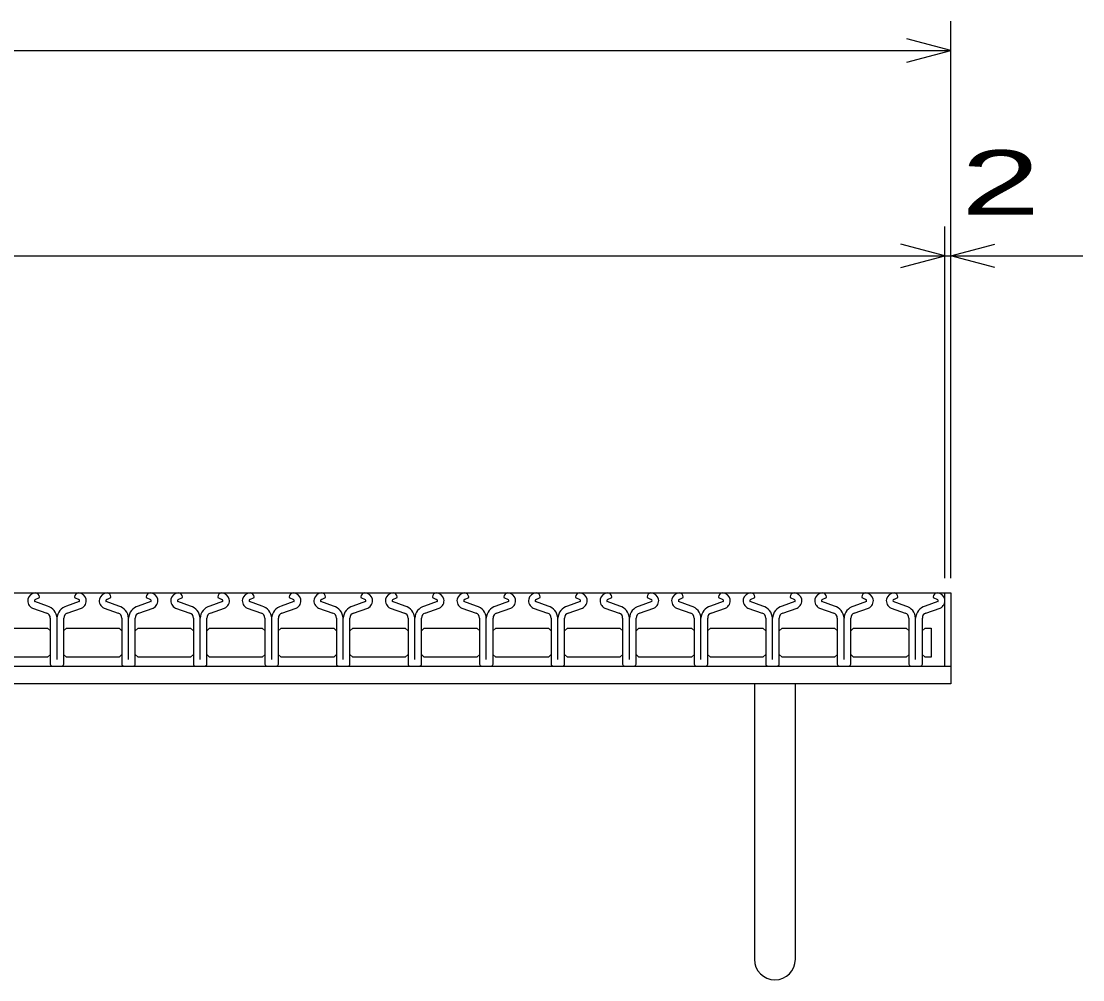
# Model space of a CAD drawing. Units: millimetres, scale not verified. Extents: x -1819 to 1731, y -1297 to 1054.
# Drawn here: x -738 to -376, y -644 to -317 of the extents above; entities that cross this region are included whole.
import ezdxf
from ezdxf.enums import TextEntityAlignment as Align

# ---------------------------------------------------------------- set-up
doc = ezdxf.new("R2010")
doc.units = ezdxf.units.MM
doc.header["$LTSCALE"] = 10
for name, color, linetype, lineweight in [('16', 3, 'Continuous', 25), ('19', 6, 'Continuous', 25), ('22', 2, 'Continuous', 25)]:
    doc.layers.add(name, color=color, linetype=linetype, lineweight=lineweight)
doc.styles.add('ベクトル', font='')
doc.styles.get('ベクトル').set_extended_font_data('ベクトル')

msp = doc.modelspace()

# ---------------------------------------------------------------- linework, layer by layer
at = {"layer": '16'}
for p, q in [((-1419, -512), (-423, -512)), ((-733.26, -514.31), (-731.82, -513.61)), ((-731.82, -513.61), (-731.82, -513.38)), ((-719.8, -513.38), (-719.8, -513.61)), ((-719.8, -513.61), (-718.36, -514.31)), ((-708.86, -514.31), (-707.42, -513.61)), ((-707.42, -513.61), (-707.42, -513.38)), ((-695.4, -513.38), (-695.4, -513.61)), ((-695.4, -513.61), (-693.96, -514.31)), ((-684.46, -514.31), (-683.02, -513.61)), ((-683.02, -513.61), (-683.02, -513.38)), ((-671, -513.38), (-671, -513.61)), ((-671, -513.61), (-669.56, -514.31)), ((-660.06, -514.31), (-658.62, -513.61)), ((-658.62, -513.61), (-658.62, -513.38)), ((-646.6, -513.38), (-646.6, -513.61)), ((-646.6, -513.61), (-645.16, -514.31)), ((-635.66, -514.31), (-634.22, -513.61)), ((-634.22, -513.61), (-634.22, -513.38)), ((-622.2, -513.38), (-622.2, -513.61)), ((-622.2, -513.61), (-620.76, -514.31)), ((-611.26, -514.31), (-609.82, -513.61)), ((-609.82, -513.61), (-609.82, -513.38)), ((-597.8, -513.38), (-597.8, -513.61)), ((-597.8, -513.61), (-596.36, -514.31)), ((-586.86, -514.31), (-585.42, -513.61)), ((-585.42, -513.61), (-585.42, -513.38)), ((-573.4, -513.38), (-573.4, -513.61)), ((-573.4, -513.61), (-571.96, -514.31)), ((-562.46, -514.31), (-561.02, -513.61)), ((-561.02, -513.61), (-561.02, -513.38)), ((-549, -513.38), (-549, -513.61)), ((-549, -513.61), (-547.56, -514.31)), ((-538.06, -514.31), (-536.62, -513.61)), ((-536.62, -513.61), (-536.62, -513.38)), ((-524.6, -513.38), (-524.6, -513.61)), ((-524.6, -513.61), (-523.16, -514.31)), ((-513.66, -514.31), (-512.22, -513.61)), ((-512.22, -513.61), (-512.22, -513.38)), ((-500.2, -513.38), (-500.2, -513.61)), ((-500.2, -513.61), (-498.76, -514.31)), ((-489.26, -514.31), (-487.82, -513.61)), ((-487.82, -513.61), (-487.82, -513.38)), ((-475.8, -513.38), (-475.8, -513.61)), ((-475.8, -513.61), (-474.36, -514.31)), ((-464.86, -514.31), (-463.42, -513.61)), ((-463.42, -513.61), (-463.42, -513.38)), ((-451.4, -513.38), (-451.4, -513.61)), ((-451.4, -513.61), (-449.96, -514.31)), ((-440.46, -514.31), (-439.02, -513.61)), ((-439.02, -513.61), (-439.02, -513.38)), ((-427, -513.38), (-427, -513.61)), ((-427, -513.61), (-425.56, -514.31)), ((-423, -537), (-423, -512)), ((-734.18, -517.18), (-729.31, -518.89)), ((-729.1, -516.53), (-733.42, -515.01)), ((-718.2, -515.01), (-722.52, -516.53)), ((-722.31, -518.89), (-717.44, -517.18)), ((-709.78, -517.18), (-704.91, -518.89)), ((-704.7, -516.53), (-709.02, -515.01)), ((-693.8, -515.01), (-698.12, -516.53)), ((-697.91, -518.89), (-693.04, -517.18)), ((-685.38, -517.18), (-680.51, -518.89)), ((-680.3, -516.53), (-684.62, -515.01)), ((-669.4, -515.01), (-673.72, -516.53)), ((-673.51, -518.89), (-668.64, -517.18)), ((-660.98, -517.18), (-656.11, -518.89)), ((-655.9, -516.53), (-660.22, -515.01)), ((-645, -515.01), (-649.32, -516.53)), ((-649.11, -518.89), (-644.24, -517.18)), ((-636.58, -517.18), (-631.71, -518.89)), ((-631.5, -516.53), (-635.82, -515.01)), ((-620.6, -515.01), (-624.92, -516.53)), ((-624.71, -518.89), (-619.84, -517.18)), ((-612.18, -517.18), (-607.31, -518.89)), ((-607.1, -516.53), (-611.42, -515.01)), ((-596.2, -515.01), (-600.52, -516.53)), ((-600.31, -518.89), (-595.44, -517.18)), ((-587.78, -517.18), (-582.91, -518.89)), ((-582.7, -516.53), (-587.02, -515.01)), ((-571.8, -515.01), (-576.12, -516.53)), ((-575.91, -518.89), (-571.04, -517.18)), ((-563.38, -517.18), (-558.51, -518.89)), ((-558.3, -516.53), (-562.62, -515.01)), ((-547.4, -515.01), (-551.72, -516.53)), ((-551.51, -518.89), (-546.64, -517.18)), ((-538.98, -517.18), (-534.11, -518.89)), ((-533.9, -516.53), (-538.22, -515.01)), ((-523, -515.01), (-527.32, -516.53)), ((-527.11, -518.89), (-522.24, -517.18)), ((-514.58, -517.18), (-509.71, -518.89)), ((-509.5, -516.53), (-513.82, -515.01)), ((-498.6, -515.01), (-502.92, -516.53)), ((-502.71, -518.89), (-497.84, -517.18)), ((-490.18, -517.18), (-485.31, -518.89)), ((-485.1, -516.53), (-489.42, -515.01)), ((-474.2, -515.01), (-478.52, -516.53)), ((-478.31, -518.89), (-473.44, -517.18)), ((-465.78, -517.18), (-460.91, -518.89)), ((-460.7, -516.53), (-465.02, -515.01)), ((-449.8, -515.01), (-454.12, -516.53)), ((-453.91, -518.89), (-449.04, -517.18)), ((-441.38, -517.18), (-436.51, -518.89)), ((-436.3, -516.53), (-440.62, -515.01)), ((-425.4, -515.01), (-429.72, -516.53)), ((-429.51, -518.89), (-424.64, -517.18)), ((-728.11, -520.59), (-728.11, -536.31)), ((-725.8, -534.71), (-725.8, -520.64)), ((-723.51, -536.31), (-723.51, -520.59)), ((-703.71, -520.59), (-703.71, -536.31)), ((-701.4, -534.71), (-701.4, -520.64)), ((-699.11, -536.31), (-699.11, -520.59)), ((-679.31, -520.59), (-679.31, -536.31)), ((-677, -534.71), (-677, -520.64)), ((-674.71, -536.31), (-674.71, -520.59)), ((-654.91, -520.59), (-654.91, -536.31)), ((-652.6, -534.71), (-652.6, -520.64)), ((-650.31, -536.31), (-650.31, -520.59)), ((-630.51, -520.59), (-630.51, -536.31)), ((-628.2, -534.71), (-628.2, -520.64)), ((-625.91, -536.31), (-625.91, -520.59)), ((-606.11, -520.59), (-606.11, -536.31)), ((-603.8, -534.71), (-603.8, -520.64)), ((-601.51, -536.31), (-601.51, -520.59)), ((-581.71, -520.59), (-581.71, -536.31)), ((-579.4, -534.71), (-579.4, -520.64)), ((-577.11, -536.31), (-577.11, -520.59)), ((-557.31, -520.59), (-557.31, -536.31)), ((-555, -534.71), (-555, -520.64)), ((-552.71, -536.31), (-552.71, -520.59)), ((-532.91, -520.59), (-532.91, -536.31)), ((-530.6, -534.71), (-530.6, -520.64)), ((-528.31, -536.31), (-528.31, -520.59)), ((-508.51, -520.59), (-508.51, -536.31)), ((-506.2, -534.71), (-506.2, -520.64)), ((-503.91, -536.31), (-503.91, -520.59)), ((-484.11, -520.59), (-484.11, -536.31)), ((-481.8, -534.71), (-481.8, -520.64)), ((-479.51, -536.31), (-479.51, -520.59)), ((-459.71, -520.59), (-459.71, -536.31)), ((-457.4, -534.71), (-457.4, -520.64)), ((-455.11, -536.31), (-455.11, -520.59)), ((-435.31, -520.59), (-435.31, -536.31)), ((-433, -534.71), (-433, -520.64)), ((-430.71, -536.31), (-430.71, -520.59)), ((-746.95, -524), (-729.05, -524)), ((-729.05, -524), (-728.05, -525)), ((-723.55, -525), (-722.55, -524)), ((-722.55, -524), (-704.65, -524)), ((-704.65, -524), (-703.65, -525)), ((-699.15, -525), (-698.15, -524)), ((-698.15, -524), (-680.25, -524)), ((-680.25, -524), (-679.25, -525)), ((-674.75, -525), (-673.75, -524)), ((-673.75, -524), (-655.85, -524)), ((-655.85, -524), (-654.85, -525)), ((-650.35, -525), (-649.35, -524)), ((-649.35, -524), (-631.45, -524)), ((-631.45, -524), (-630.45, -525)), ((-625.95, -525), (-624.95, -524)), ((-624.95, -524), (-607.05, -524)), ((-607.05, -524), (-606.05, -525)), ((-601.55, -525), (-600.55, -524)), ((-600.55, -524), (-582.65, -524)), ((-582.65, -524), (-581.65, -525)), ((-577.15, -525), (-576.15, -524)), ((-576.15, -524), (-558.25, -524)), ((-558.25, -524), (-557.25, -525)), ((-552.75, -525), (-551.75, -524)), ((-551.75, -524), (-533.85, -524)), ((-533.85, -524), (-532.85, -525)), ((-528.35, -525), (-527.35, -524)), ((-527.35, -524), (-509.45, -524)), ((-509.45, -524), (-508.45, -525)), ((-503.95, -525), (-502.95, -524)), ((-502.95, -524), (-485.05, -524)), ((-485.05, -524), (-484.05, -525)), ((-479.55, -525), (-478.55, -524)), ((-478.55, -524), (-460.65, -524)), ((-460.65, -524), (-459.65, -525)), ((-455.15, -525), (-454.15, -524)), ((-454.15, -524), (-436.25, -524)), ((-436.25, -524), (-435.25, -525)), ((-430.75, -525), (-429.75, -524)), ((-429.75, -524), (-427.75, -524)), ((-427.75, -524), (-427.75, -534)), ((-729.05, -534), (-746.95, -534)), ((-728.05, -533), (-729.05, -534)), ((-722.55, -534), (-723.55, -533)), ((-704.65, -534), (-722.55, -534)), ((-703.65, -533), (-704.65, -534)), ((-698.15, -534), (-699.15, -533)), ((-680.25, -534), (-698.15, -534)), ((-679.25, -533), (-680.25, -534)), ((-673.75, -534), (-674.75, -533)), ((-655.85, -534), (-673.75, -534)), ((-654.85, -533), (-655.85, -534)), ((-649.35, -534), (-650.35, -533)), ((-631.45, -534), (-649.35, -534)), ((-630.45, -533), (-631.45, -534)), ((-624.95, -534), (-625.95, -533)), ((-607.05, -534), (-624.95, -534)), ((-606.05, -533), (-607.05, -534)), ((-600.55, -534), (-601.55, -533)), ((-582.65, -534), (-600.55, -534)), ((-581.65, -533), (-582.65, -534)), ((-576.15, -534), (-577.15, -533)), ((-558.25, -534), (-576.15, -534)), ((-557.25, -533), (-558.25, -534)), ((-551.75, -534), (-552.75, -533)), ((-533.85, -534), (-551.75, -534)), ((-532.85, -533), (-533.85, -534)), ((-527.35, -534), (-528.35, -533)), ((-509.45, -534), (-527.35, -534)), ((-508.45, -533), (-509.45, -534)), ((-502.95, -534), (-503.95, -533)), ((-485.05, -534), (-502.95, -534)), ((-484.05, -533), (-485.05, -534)), ((-478.55, -534), (-479.55, -533)), ((-460.65, -534), (-478.55, -534)), ((-459.65, -533), (-460.65, -534)), ((-454.15, -534), (-455.15, -533)), ((-436.25, -534), (-454.15, -534)), ((-435.25, -533), (-436.25, -534)), ((-429.75, -534), (-430.75, -533)), ((-427.75, -534), (-429.75, -534)), ((-1419, -537), (-423, -537)), ((-727.41, -537.01), (-724.21, -537.01)), ((-703.01, -537.01), (-699.81, -537.01)), ((-678.61, -537.01), (-675.41, -537.01)), ((-654.21, -537.01), (-651.01, -537.01)), ((-629.81, -537.01), (-626.61, -537.01)), ((-605.41, -537.01), (-602.21, -537.01)), ((-581.01, -537.01), (-577.81, -537.01)), ((-556.61, -537.01), (-553.41, -537.01)), ((-532.21, -537.01), (-529.01, -537.01)), ((-507.81, -537.01), (-504.61, -537.01)), ((-483.41, -537.01), (-480.21, -537.01)), ((-459.01, -537.01), (-455.81, -537.01)), ((-434.61, -537.01), (-431.41, -537.01))]:
    msp.add_line(p, q, dxfattribs=at)
for centre, radius, start, end in [((-733.11, -514.7), 2.7, 90.98, 246.68), ((-733.27, -513.45), 1.45, 2.5, 85.55), ((-718.35, -513.45), 1.45, 94.45, 177.5), ((-718.51, -514.7), 2.7, 293.32, 89.02), ((-708.71, -514.7), 2.7, 90.98, 246.68), ((-708.87, -513.45), 1.45, 2.5, 85.55), ((-693.95, -513.45), 1.45, 94.45, 177.5), ((-694.11, -514.7), 2.7, 293.32, 89.02), ((-684.31, -514.7), 2.7, 90.98, 246.68), ((-684.47, -513.45), 1.45, 2.5, 85.55), ((-669.55, -513.45), 1.45, 94.45, 177.5), ((-669.71, -514.7), 2.7, 293.32, 89.02), ((-659.91, -514.7), 2.7, 90.98, 246.68), ((-660.07, -513.45), 1.45, 2.5, 85.55), ((-645.15, -513.45), 1.45, 94.45, 177.5), ((-645.31, -514.7), 2.7, 293.32, 89.02), ((-635.51, -514.7), 2.7, 90.98, 246.68), ((-635.67, -513.45), 1.45, 2.5, 85.55), ((-620.75, -513.45), 1.45, 94.45, 177.5), ((-620.91, -514.7), 2.7, 293.32, 89.02), ((-611.11, -514.7), 2.7, 90.98, 246.68), ((-611.27, -513.45), 1.45, 2.5, 85.55), ((-596.35, -513.45), 1.45, 94.45, 177.5), ((-596.51, -514.7), 2.7, 293.32, 89.02), ((-586.71, -514.7), 2.7, 90.98, 246.68), ((-586.87, -513.45), 1.45, 2.5, 85.55), ((-571.95, -513.45), 1.45, 94.45, 177.5), ((-572.11, -514.7), 2.7, 293.32, 89.02), ((-562.31, -514.7), 2.7, 90.98, 246.68), ((-562.47, -513.45), 1.45, 2.5, 85.55), ((-547.55, -513.45), 1.45, 94.45, 177.5), ((-547.71, -514.7), 2.7, 293.32, 89.02), ((-537.91, -514.7), 2.7, 90.98, 246.68), ((-538.07, -513.45), 1.45, 2.5, 85.55), ((-523.15, -513.45), 1.45, 94.45, 177.5), ((-523.31, -514.7), 2.7, 293.32, 89.02), ((-513.51, -514.7), 2.7, 90.98, 246.68), ((-513.67, -513.45), 1.45, 2.5, 85.55), ((-498.75, -513.45), 1.45, 94.45, 177.5), ((-498.91, -514.7), 2.7, 293.32, 89.02), ((-489.11, -514.7), 2.7, 90.98, 246.68), ((-489.27, -513.45), 1.45, 2.5, 85.55), ((-474.35, -513.45), 1.45, 94.45, 177.5), ((-474.51, -514.7), 2.7, 293.32, 89.02), ((-464.71, -514.7), 2.7, 90.98, 246.68), ((-464.87, -513.45), 1.45, 2.5, 85.55), ((-449.95, -513.45), 1.45, 94.45, 177.5), ((-450.11, -514.7), 2.7, 293.32, 89.02), ((-440.31, -514.7), 2.7, 90.98, 246.68), ((-440.47, -513.45), 1.45, 2.5, 85.55), ((-425.55, -513.45), 1.45, 94.45, 177.5), ((-425.71, -514.7), 2.7, 293.32, 89.02), ((-733.09, -514.72), 0.44, 111.91, 222.33), ((-730.39, -520.94), 4.6, 3.78, 73.7), ((-721.23, -520.94), 4.6, 106.3, 176.22), ((-718.53, -514.72), 0.44, 317.67, 68.09), ((-708.69, -514.72), 0.44, 111.91, 222.33), ((-705.99, -520.94), 4.6, 3.78, 73.7), ((-696.83, -520.94), 4.6, 106.3, 176.22), ((-694.13, -514.72), 0.44, 317.67, 68.09), ((-684.29, -514.72), 0.44, 111.91, 222.33), ((-681.59, -520.94), 4.6, 3.78, 73.7), ((-672.43, -520.94), 4.6, 106.3, 176.22), ((-669.73, -514.72), 0.44, 317.67, 68.09), ((-659.89, -514.72), 0.44, 111.91, 222.33), ((-657.19, -520.94), 4.6, 3.78, 73.7), ((-648.03, -520.94), 4.6, 106.3, 176.22), ((-645.33, -514.72), 0.44, 317.67, 68.09), ((-635.49, -514.72), 0.44, 111.91, 222.33), ((-632.79, -520.94), 4.6, 3.78, 73.7), ((-623.63, -520.94), 4.6, 106.3, 176.22), ((-620.93, -514.72), 0.44, 317.67, 68.09), ((-611.09, -514.72), 0.44, 111.91, 222.33), ((-608.39, -520.94), 4.6, 3.78, 73.7), ((-599.23, -520.94), 4.6, 106.3, 176.22), ((-596.53, -514.72), 0.44, 317.67, 68.09), ((-586.69, -514.72), 0.44, 111.91, 222.33), ((-583.99, -520.94), 4.6, 3.78, 73.7), ((-574.83, -520.94), 4.6, 106.3, 176.22), ((-572.13, -514.72), 0.44, 317.67, 68.09), ((-562.29, -514.72), 0.44, 111.91, 222.33), ((-559.59, -520.94), 4.6, 3.78, 73.7), ((-550.43, -520.94), 4.6, 106.3, 176.22), ((-547.73, -514.72), 0.44, 317.67, 68.09), ((-537.89, -514.72), 0.44, 111.91, 222.33), ((-535.19, -520.94), 4.6, 3.78, 73.7), ((-526.03, -520.94), 4.6, 106.3, 176.22), ((-523.33, -514.72), 0.44, 317.67, 68.09), ((-513.49, -514.72), 0.44, 111.91, 222.33), ((-510.79, -520.94), 4.6, 3.78, 73.7), ((-501.63, -520.94), 4.6, 106.3, 176.22), ((-498.93, -514.72), 0.44, 317.67, 68.09), ((-489.09, -514.72), 0.44, 111.91, 222.33), ((-486.39, -520.94), 4.6, 3.78, 73.7), ((-477.23, -520.94), 4.6, 106.3, 176.22), ((-474.53, -514.72), 0.44, 317.67, 68.09), ((-464.69, -514.72), 0.44, 111.91, 222.33), ((-461.99, -520.94), 4.6, 3.78, 73.7), ((-452.83, -520.94), 4.6, 106.3, 176.22), ((-450.13, -514.72), 0.44, 317.67, 68.09), ((-440.29, -514.72), 0.44, 111.91, 222.33), ((-437.59, -520.94), 4.6, 3.78, 73.7), ((-428.43, -520.94), 4.6, 106.3, 176.22), ((-425.73, -514.72), 0.44, 317.67, 68.09), ((-729.91, -520.59), 1.8, 0, 70.58), ((-721.71, -520.59), 1.8, 109.42, 180), ((-705.51, -520.59), 1.8, 0, 70.58), ((-697.31, -520.59), 1.8, 109.42, 180), ((-681.11, -520.59), 1.8, 0, 70.58), ((-672.91, -520.59), 1.8, 109.42, 180), ((-656.71, -520.59), 1.8, 0, 70.58), ((-648.51, -520.59), 1.8, 109.42, 180), ((-632.31, -520.59), 1.8, 0, 70.58), ((-624.11, -520.59), 1.8, 109.42, 180), ((-607.91, -520.59), 1.8, 0, 70.58), ((-599.71, -520.59), 1.8, 109.42, 180), ((-583.51, -520.59), 1.8, 0, 70.58), ((-575.31, -520.59), 1.8, 109.42, 180), ((-559.11, -520.59), 1.8, 0, 70.58), ((-550.91, -520.59), 1.8, 109.42, 180), ((-534.71, -520.59), 1.8, 0, 70.58), ((-526.51, -520.59), 1.8, 109.42, 180), ((-510.31, -520.59), 1.8, 0, 70.58), ((-502.11, -520.59), 1.8, 109.42, 180), ((-485.91, -520.59), 1.8, 0, 70.58), ((-477.71, -520.59), 1.8, 109.42, 180), ((-461.51, -520.59), 1.8, 0, 70.58), ((-453.31, -520.59), 1.8, 109.42, 180), ((-437.11, -520.59), 1.8, 0, 70.58), ((-428.91, -520.59), 1.8, 109.42, 180), ((-727.41, -536.31), 0.7, 180, 270), ((-724.21, -536.31), 0.7, 270, 0), ((-703.01, -536.31), 0.7, 180, 270), ((-699.81, -536.31), 0.7, 270, 0), ((-678.61, -536.31), 0.7, 180, 270), ((-675.41, -536.31), 0.7, 270, 0), ((-654.21, -536.31), 0.7, 180, 270), ((-651.01, -536.31), 0.7, 270, 0), ((-629.81, -536.31), 0.7, 180, 270), ((-626.61, -536.31), 0.7, 270, 0), ((-605.41, -536.31), 0.7, 180, 270), ((-602.21, -536.31), 0.7, 270, 0), ((-581.01, -536.31), 0.7, 180, 270), ((-577.81, -536.31), 0.7, 270, 0), ((-556.61, -536.31), 0.7, 180, 270), ((-553.41, -536.31), 0.7, 270, 0), ((-532.21, -536.31), 0.7, 180, 270), ((-529.01, -536.31), 0.7, 270, 0), ((-507.81, -536.31), 0.7, 180, 270), ((-504.61, -536.31), 0.7, 270, 0), ((-483.41, -536.31), 0.7, 180, 270), ((-480.21, -536.31), 0.7, 270, 0), ((-459.01, -536.31), 0.7, 180, 270), ((-455.81, -536.31), 0.7, 270, 0), ((-434.61, -536.31), 0.7, 180, 270), ((-431.41, -536.31), 0.7, 270, 0)]:
    msp.add_arc(centre, radius, start, end, dxfattribs=at)
at = {"layer": '19'}
for p, q in [((-423, -512), (-421, -512)), ((-421, -512), (-421, -537)), ((-1421, -537), (-421, -537)), ((-421, -537), (-421, -543)), ((-421, -543), (-1421, -543)), ((-488, -543), (-488, -637)), ((-474, -637), (-474, -543))]:
    msp.add_line(p, q, dxfattribs=at)
msp.add_arc((-481, -637), 7, 180, 0, dxfattribs=at)
at = {"layer": '22', "color": 4}
for p, q in [((-421, -507), (-421, -317)), ((-421, -327), (-436, -323)), ((-1421, -327), (-421, -327)), ((-436, -331), (-421, -327)), ((-423, -507), (-423, -387)), ((-421, -507), (-421, -387)), ((-423, -397), (-438, -393)), ((-421, -397), (-406, -393)), ((-1419, -397), (-423, -397)), ((-438, -401), (-423, -397)), ((-423, -397), (-421, -397)), ((-406, -401), (-421, -397)), ((-421, -397), (-376, -397))]:
    msp.add_line(p, q, dxfattribs=at)

# ---------------------------------------------------------------- texts
at = {"layer": '22', "style": 'ベクトル', "width": 1.65}
msp.add_text(' 2 ', height=21.99, dxfattribs=at).set_placement((-431, -372), align=Align.MIDDLE_LEFT)

doc.saveas('drawing.dxf')
